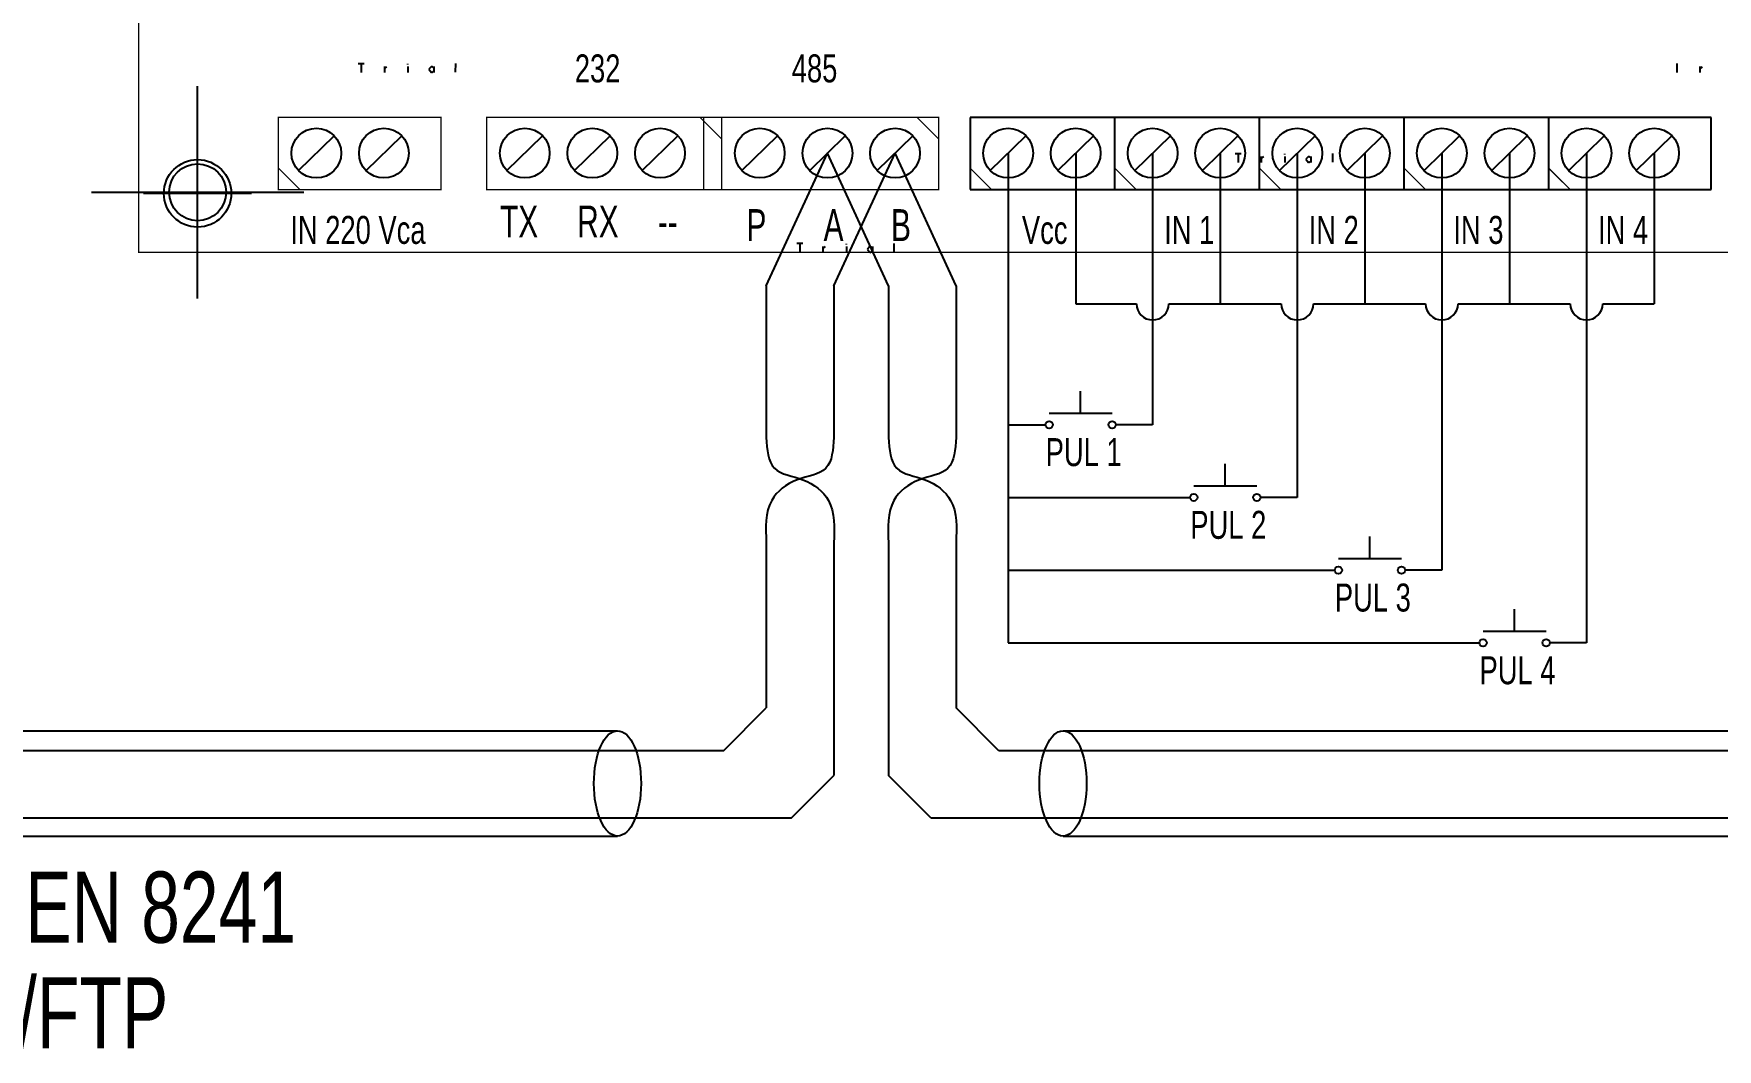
# Model space of a CAD drawing. Header units: millimetres. Extents: x 690 to 2444, y 537 to 1412.
# Drawn here: x 1615.5 to 1733.8, y 549.1 to 620.5 of the extents above; entities that cross this region are included whole.
import ezdxf

# ---------------------------------------------------------------- set-up
doc = ezdxf.new("R2010")
doc.units = ezdxf.units.MM
doc.linetypes.add('atContinuous2', pattern=[0])
doc.layers.add('at_Entity', color=7, linetype='Continuous')
doc.layers.add('at_Text', color=7, linetype='Continuous')
doc.styles.add('Style1', font='arial.ttf', dxfattribs={"height": 0.2})
doc.styles.add('Style4', font='', dxfattribs={"height": 0.2})
doc.styles.get('Style4').set_extended_font_data('Bank Gothic  Md  B T')

msp = doc.modelspace()

# ---------------------------------------------------------------- linework, layer by layer
at = {"color": 6}
for p, q in [((1627, 601.87), (1627, 616.79)), ((1619.54, 609.33), (1634.46, 609.33))]:
    msp.add_line(p, q, dxfattribs=at)
at = {"color": 2}
for p, q in [((1634.1, 610.86), (1636.6, 613.3)), ((1638.85, 610.86), (1641.35, 613.3)), ((1648.75, 610.86), (1651.25, 613.3)), ((1653.5, 610.86), (1656.01, 613.3)), ((1658.26, 610.86), (1660.76, 613.3)), ((1665.27, 610.86), (1667.77, 613.3)), ((1670.03, 610.86), (1672.53, 613.3)), ((1674.78, 610.86), (1677.28, 613.3)), ((1682.73, 610.86), (1685.23, 613.3)), ((1687.48, 610.86), (1689.98, 613.3)), ((1692.89, 610.86), (1695.39, 613.3)), ((1697.64, 610.86), (1700.14, 613.3)), ((1703.06, 610.86), (1705.56, 613.3)), ((1707.81, 610.86), (1710.31, 613.3)), ((1713.22, 610.86), (1715.72, 613.3)), ((1717.98, 610.86), (1720.48, 613.3)), ((1723.39, 610.86), (1725.89, 613.3)), ((1728.14, 610.86), (1730.64, 613.3))]:
    msp.add_line(p, q, dxfattribs=at)
at = {"color": 7}
for p, q in [((1497.01, 571.48), (1656.52, 571.48)), ((1687.84, 571.48), (1754.81, 571.48)), ((1497.01, 564.07), (1656.52, 564.07)), ((1687.84, 564.07), (1754.81, 564.07))]:
    msp.add_line(p, q, dxfattribs=at)
at = {"color": 2}
for centre, radius in [((1635.35, 612.08), 1.75), ((1640.1, 612.08), 1.75), ((1650, 612.08), 1.75), ((1654.75, 612.08), 1.75), ((1659.51, 612.08), 1.75), ((1666.52, 612.08), 1.75), ((1671.28, 612.08), 1.75), ((1676.03, 612.08), 1.75), ((1683.98, 612.08), 1.75), ((1688.73, 612.08), 1.75), ((1694.14, 612.08), 1.75), ((1698.89, 612.08), 1.75), ((1704.31, 612.08), 1.75), ((1709.06, 612.08), 1.75), ((1714.47, 612.08), 1.75), ((1719.23, 612.08), 1.75), ((1724.64, 612.08), 1.75), ((1729.39, 612.08), 1.75), ((1627, 609.33), 2)]:
    msp.add_circle(centre, radius, dxfattribs=at)
at = {"layer": 'at_Entity', "color": 28, "true_color": 0x0d0d0d}
for p, q in [((1638.3, 618.38), (1638.71, 618.38)), ((1638.5, 618.38), (1638.5, 617.74)), ((1640.13, 618.16), (1640.13, 617.74)), ((1640.13, 618.02), (1640.31, 618.15)), ((1641.78, 618.16), (1641.78, 617.74)), ((1641.79, 618.3), (1641.79, 618.35)), ((1643.45, 618.16), (1643.26, 617.97)), ((1643.26, 617.97), (1643.44, 617.74)), ((1643.62, 618.07), (1643.45, 618.16)), ((1643.62, 618.16), (1643.62, 617.75)), ((1645.13, 618.37), (1645.12, 617.76)), ((1730.98, 618.38), (1730.98, 617.74)), ((1732.61, 618.16), (1732.61, 617.74)), ((1732.61, 618.02), (1732.79, 618.15)), ((1643.44, 617.74), (1643.62, 617.83)), ((1699.95, 612.06), (1700.37, 612.06)), ((1700.16, 612.06), (1700.16, 611.42)), ((1703.44, 611.98), (1703.44, 612.03)), ((1706.78, 612.05), (1706.78, 611.44)), ((1701.78, 611.84), (1701.78, 611.42)), ((1701.79, 611.7), (1701.96, 611.83)), ((1703.44, 611.84), (1703.44, 611.42)), ((1705.1, 611.84), (1704.91, 611.65)), ((1704.91, 611.65), (1705.1, 611.42)), ((1705.28, 611.75), (1705.1, 611.84)), ((1705.1, 611.42), (1705.28, 611.51)), ((1705.27, 611.84), (1705.27, 611.43)), ((1669.12, 605.74), (1669.54, 605.74)), ((1669.33, 605.74), (1669.33, 605.1)), ((1670.95, 605.52), (1670.95, 605.1)), ((1670.96, 605.38), (1671.14, 605.51)), ((1672.61, 605.66), (1672.61, 605.71)), ((1672.61, 605.52), (1672.61, 605.1)), ((1674.27, 605.52), (1674.09, 605.33)), ((1674.09, 605.33), (1674.27, 605.1)), ((1674.45, 605.43), (1674.27, 605.52)), ((1674.27, 605.1), (1674.45, 605.19)), ((1674.45, 605.52), (1674.45, 605.11)), ((1675.95, 605.73), (1675.95, 605.12))]:
    msp.add_line(p, q, dxfattribs=at)
at = {"layer": 'at_Entity', "color": 0}
for p, q in [((1692.74, 614.59), (1681.31, 614.59)), ((1681.31, 614.59), (1681.31, 609.51)), ((1702.91, 614.59), (1691.47, 614.59)), ((1691.47, 614.59), (1691.47, 609.51)), ((1713.08, 614.59), (1701.64, 614.59)), ((1701.64, 614.59), (1701.64, 609.51)), ((1723.24, 614.59), (1711.81, 614.59)), ((1711.81, 614.59), (1711.81, 609.51)), ((1733.41, 614.59), (1721.97, 614.59)), ((1721.97, 614.59), (1721.97, 609.51)), ((1733.41, 609.51), (1733.41, 614.59)), ((1681.31, 609.51), (1692.74, 609.51)), ((1691.47, 609.51), (1702.91, 609.51)), ((1701.64, 609.51), (1713.08, 609.51)), ((1711.81, 609.51), (1723.24, 609.51)), ((1721.97, 609.51), (1733.41, 609.51))]:
    msp.add_line(p, q, dxfattribs=at)
for points in [[(1775.69, 731.51, 0.0897, 0.0897, 0), (1622.85, 731.51, 0.0897, 0.0897, 0), (1622.85, 605.1, 0.0897, 0.0897, 0), (1775.69, 605.1, 0.0897, 0.0897, 0), (1775.69, 731.51, 0.0897, 0.0897, 0)], [(1644.12, 614.59, 0.0897, 0.0897, 0), (1632.68, 614.59, 0.0897, 0.0897, 0), (1632.68, 609.51, 0.0897, 0.0897, 0), (1644.12, 609.51, 0.0897, 0.0897, 0), (1644.12, 614.59, 0.0897, 0.0897, 0)], [(1663.85, 614.59, 0.0897, 0.0897, 0), (1647.33, 614.59, 0.0897, 0.0897, 0), (1647.33, 609.51, 0.0897, 0.0897, 0), (1663.85, 609.51, 0.0897, 0.0897, 0), (1663.85, 614.59, 0.0897, 0.0897, 0)], [(1662.33, 614.59, 0.0897, 0.0897, 0), (1663.85, 613.07, 0.0897, 0.0897, 0)], [(1679.1, 614.59, 0.0897, 0.0897, 0), (1662.58, 614.59, 0.0897, 0.0897, 0), (1662.58, 609.51, 0.0897, 0.0897, 0), (1679.1, 609.51, 0.0897, 0.0897, 0), (1679.1, 614.59, 0.0897, 0.0897, 0)], [(1677.58, 614.59, 0.0897, 0.0897, 0), (1679.1, 613.07, 0.0897, 0.0897, 0)], [(1627, 605.44, 0.12, 0.12, 0), (1627, 613.07, 0.12, 0.12, 0)], [(1634.2, 609.51, 0.0897, 0.0897, 0), (1632.68, 611.03, 0.0897, 0.0897, 0)], [(1682.83, 609.51, 0.0897, 0.0897, 0), (1681.31, 611.03, 0.0897, 0.0897, 0)], [(1693, 609.51, 0.0897, 0.0897, 0), (1691.47, 611.03, 0.0897, 0.0897, 0)], [(1703.16, 609.51, 0.0897, 0.0897, 0), (1701.64, 611.03, 0.0897, 0.0897, 0)], [(1713.33, 609.51, 0.0897, 0.0897, 0), (1711.81, 611.03, 0.0897, 0.0897, 0)], [(1723.5, 609.51, 0.0897, 0.0897, 0), (1721.97, 611.03, 0.0897, 0.0897, 0)], [(1623.19, 609.25, 0.12, 0.12, 0), (1630.81, 609.25, 0.12, 0.12, 0)]]:
    msp.add_lwpolyline(points, format="xyseb", dxfattribs=at)
at = {"layer": 'at_Entity', "color": 0, "linetype": 'atContinuous2'}
msp.add_circle((1627, 609.25), 2.37, dxfattribs=at)
at = {"layer": 'at_Text', "color": 6}
for p, q in [((1666.98, 602.74), (1671.28, 612.08)), ((1675.57, 602.74), (1671.28, 612.08)), ((1671.73, 602.74), (1676.03, 612.08)), ((1680.32, 602.74), (1676.03, 612.08)), ((1683.98, 612.08), (1683.98, 577.66)), ((1688.73, 612.08), (1688.73, 601.49)), ((1694.14, 612.08), (1694.14, 592.99)), ((1698.89, 612.08), (1698.89, 601.49)), ((1704.31, 612.08), (1704.31, 587.88)), ((1709.06, 612.08), (1709.06, 601.49)), ((1714.47, 612.08), (1714.47, 582.77)), ((1719.23, 612.08), (1719.23, 601.49)), ((1724.64, 612.08), (1724.64, 577.66)), ((1729.39, 612.08), (1729.39, 601.49)), ((1666.98, 602.74), (1666.98, 592.1)), ((1671.73, 602.74), (1671.73, 592.1)), ((1675.57, 602.74), (1675.57, 592.1)), ((1680.32, 602.74), (1680.32, 592.1)), ((1688.73, 601.49), (1693, 601.49)), ((1695.28, 601.49), (1703.17, 601.49)), ((1705.45, 601.49), (1709.06, 601.49)), ((1705.45, 601.49), (1713.33, 601.49)), ((1715.62, 601.49), (1719.23, 601.49)), ((1715.62, 601.49), (1723.5, 601.49)), ((1725.78, 601.49), (1729.39, 601.49)), ((1689.08, 593.81), (1689.08, 595.35)), ((1683.98, 592.99), (1686.61, 592.99)), ((1686.87, 593.81), (1691.3, 593.81)), ((1694.14, 592.99), (1691.56, 592.99)), ((1699.25, 588.7), (1699.25, 590.24)), ((1697.03, 588.7), (1701.47, 588.7)), ((1683.98, 587.88), (1696.78, 587.88)), ((1704.31, 587.88), (1701.72, 587.88)), ((1709.42, 583.59), (1709.42, 585.13)), ((1666.98, 584.69), (1666.98, 573.08)), ((1671.73, 584.69), (1671.73, 568.33)), ((1675.57, 584.69), (1675.57, 568.33)), ((1680.32, 584.69), (1680.32, 573.08)), ((1707.2, 583.59), (1711.63, 583.59)), ((1683.98, 582.77), (1706.94, 582.77)), ((1714.47, 582.77), (1711.89, 582.77)), ((1719.58, 578.48), (1719.58, 580.02)), ((1683.98, 577.66), (1717.11, 577.66)), ((1717.37, 578.48), (1721.8, 578.48)), ((1724.64, 577.66), (1722.06, 577.66)), ((1663.98, 570.08), (1666.98, 573.08)), ((1683.32, 570.08), (1680.32, 573.08)), ((1663.98, 570.08), (1579.03, 570.08)), ((1762.44, 570.08), (1683.32, 570.08)), ((1668.73, 565.33), (1671.73, 568.33)), ((1678.57, 565.33), (1675.57, 568.33)), ((1668.73, 565.33), (1579.03, 565.33)), ((1762.44, 565.33), (1678.57, 565.33))]:
    msp.add_line(p, q, dxfattribs=at)
for centre in [(1686.87, 592.99), (1691.3, 592.99), (1697.03, 587.88), (1701.47, 587.88), (1707.2, 582.77), (1711.63, 582.77), (1717.37, 577.66), (1721.8, 577.66)]:
    msp.add_circle(centre, 0.256, dxfattribs=at)
for centre in [(1694.14, 601.49), (1704.31, 601.49), (1714.47, 601.49), (1724.64, 601.49)]:
    msp.add_arc(centre, 1.14, 180, 0, dxfattribs=at)
at = {"layer": 'at_Text', "color": 7}
for centre in [(1656.52, 567.78), (1687.84, 567.78)]:
    msp.add_ellipse(centre, major_axis=(0, 3.7), ratio=0.448276, dxfattribs=at)
at = {"layer": 'at_Text', "color": 6}
for points in [[(1671.73, 592.1), (1671.16, 589.93), (1669.15, 589.11), (1667.36, 587.67), (1666.98, 584.69)], [(1666.98, 592.1), (1667.56, 589.93), (1669.56, 589.11), (1671.35, 587.67), (1671.73, 584.69)], [(1680.32, 592.1), (1679.74, 589.93), (1677.74, 589.11), (1675.95, 587.67), (1675.57, 584.69)], [(1675.57, 592.1), (1676.15, 589.93), (1678.15, 589.11), (1679.94, 587.67), (1680.32, 584.69)]]:
    msp.add_spline(points, degree=3, dxfattribs=at)

# ---------------------------------------------------------------- texts
at = {"color": 2, "width": 0.7}
for s, height, style, p in [('232', 1.965, 'Style1', (1653.52, 617.05)), ('485', 1.965, 'Style1', (1668.77, 617.05)), ('TX', 2.236, 'Style4', (1648.27, 606.15)), ('RX', 2.236, 'Style4', (1653.69, 606.15)), ('IN 220 Vca', 1.965, 'Style1', (1633.52, 605.7)), ('P', 2.24, 'Style4', (1665.59, 605.9)), ('A', 2.24, 'Style4', (1671.01, 605.9)), ('B', 2.24, 'Style4', (1675.75, 605.9)), ('Vcc', 1.965, 'Style1', (1684.95, 605.7)), ('IN 1', 1.965, 'Style1', (1694.95, 605.7)), ('IN 2', 1.965, 'Style1', (1705.11, 605.7)), ('IN 3', 1.965, 'Style1', (1715.28, 605.7)), ('IN 4', 1.965, 'Style1', (1725.45, 605.7)), ('--', 2.236, 'Style4', (1659.36, 606.15)), ('PUL 1', 1.965, 'Style1', (1686.62, 590.08)), ('PUL 2', 1.965, 'Style1', (1696.79, 584.97)), ('PUL 3', 1.965, 'Style1', (1706.95, 579.86)), ('PUL 4', 1.965, 'Style1', (1717.12, 574.75)), ('PAR MALLADO TRENZADO TIPO BELDEN 8241', 5, 'Style1', (1524.97, 556.58)), ('ALTERNATIVA CABLE ETHERNET STP/FTP', 5, 'Style1', (1524.97, 549.16))]:
    msp.add_text(s, height=height, rotation=0.0006, dxfattribs=dict(at, style=style)).set_placement(p)

doc.saveas('drawing.dxf')
